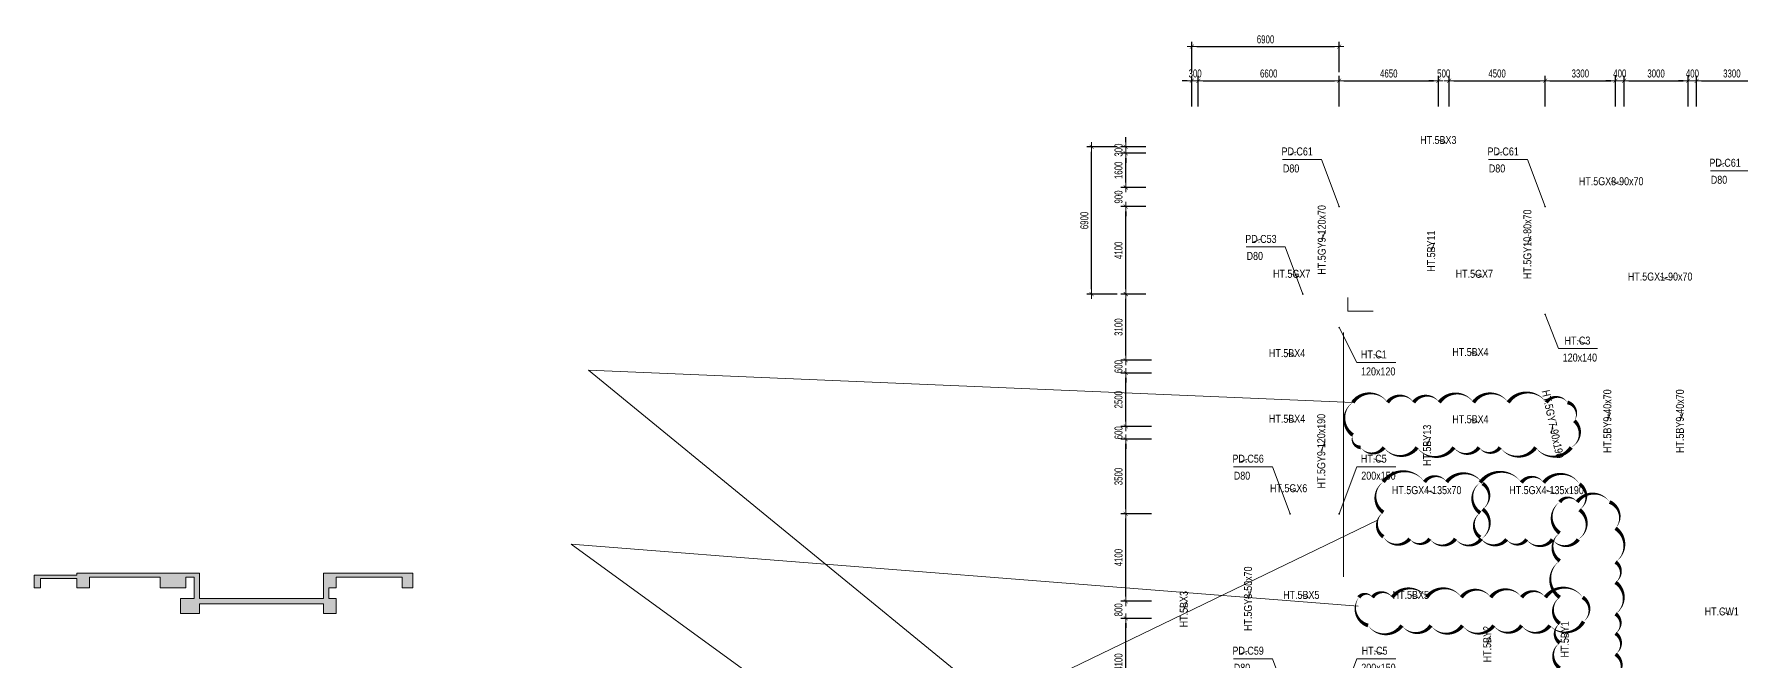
# Model space of a CAD drawing. Header units: millimetres. Extents: x 69552 to 211645, y -30385 to 50684.
# Drawn here: x 69552 to 149568, y 21262 to 50684 of the extents above; entities that cross this region are included whole.
import ezdxf
from ezdxf.enums import TextEntityAlignment as Align

# ---------------------------------------------------------------- set-up
doc = ezdxf.new("R2010")
doc.units = ezdxf.units.MM
doc.layers.get('Defpoints').update_dxf_attribs({"color": 151, "lineweight": 9})
for name, color, linetype, lineweight in [('$0$NDC_S_ANNO', 7, 'Continuous', 20), ('$0$NDC_S_DIM', 1, 'Continuous', 15), ('NDC_S_BEAM NAME', 7, 'Continuous', 9), ('NDC_S_COLUMN NAME', 7, 'Continuous', 9), ('NDC_S_DIM', 1, 'Continuous', 15), ('NDC_S_ENG TITLE', 3, 'Continuous', 20), ('NDC_S_HATCH MATERIAL', 8, 'Continuous', 13), ('NDC_S_LEADER', 1, 'Continuous', 15), ('NDC_S_VN TEXT', 7, 'Continuous', 20)]:
    doc.layers.add(name, color=color, linetype=linetype, lineweight=lineweight)
doc.styles.add('$0$ARIAL', font='arial.ttf', dxfattribs={"width": 0.8})
doc.styles.add('$0$NDC_DIM', font='', dxfattribs={"width": 0.75})
doc.styles.add('NDC_DIM', font='', dxfattribs={"width": 0.75})
doc.styles.add('NDC_VIE TXT', font='arial.ttf', dxfattribs={"width": 0.8})
doc.styles.get('$0$NDC_DIM').set_extended_font_data('Dotum')
doc.styles.get('NDC_DIM').set_extended_font_data('Dotum')
doc.dimstyles.new('$0$NDC_dim_iso', dxfattribs={"dimtxt": 2.5, "dimasz": 1, "dimexe": 1.5, "dimexo": 2.5, "dimgap": 1, "dimtad": 1, "dimdec": 0, "dimzin": 0, "dimdsep": 46, "dimtxsty": '$0$NDC_DIM', "dimblk": '$0$DIMMARK', "dimcen": 0.09, "dimdle": 1.2, "dimclrd": 1, "dimclre": 1, "dimclrt": 3, "dimadec": 0, "dimazin": 0, "dimtfac": 1, "dimtdec": 0, "dimtix": 1, "dimtofl": 0, "dimtmove": 0, "dimatfit": 3, "dimfxl": 8, "dimfxlon": 1, "dimtolj": 1, "dimtzin": 0, "dimarcsym": 0})
doc.dimstyles.new('NDC_dim_150', dxfattribs={"dimscale": 150, "dimtxt": 2.5, "dimasz": 1.5, "dimexe": 1.5, "dimexo": 2.5, "dimgap": 1, "dimtad": 1, "dimdec": 0, "dimzin": 0, "dimdsep": 46, "dimtxsty": 'NDC_DIM', "dimblk": 'DIMMARK', "dimcen": 0.09, "dimdle": 1.2, "dimclrd": 1, "dimclre": 1, "dimclrt": 3, "dimadec": 0, "dimazin": 0, "dimtfac": 1, "dimtdec": 0, "dimtix": 1, "dimtofl": 0, "dimtmove": 0, "dimatfit": 3, "dimfxl": 8, "dimfxlon": 1, "dimtolj": 1, "dimtzin": 0, "dimarcsym": 0})
doc.dimstyles.new('NDC_dim_200', dxfattribs={"dimscale": 200, "dimtxt": 2.5, "dimasz": 1.5, "dimexe": 1.5, "dimexo": 2.5, "dimgap": 1, "dimtad": 1, "dimdec": 0, "dimzin": 0, "dimdsep": 46, "dimtxsty": 'NDC_DIM', "dimblk": 'DIMMARK', "dimcen": 0.09, "dimdle": 1.2, "dimclrd": 1, "dimclre": 1, "dimclrt": 3, "dimadec": 0, "dimazin": 0, "dimtfac": 1, "dimtdec": 0, "dimtix": 1, "dimtofl": 0, "dimtmove": 0, "dimatfit": 3, "dimfxl": 6, "dimfxlon": 1, "dimtolj": 1, "dimtzin": 0, "dimarcsym": 0})

# ---------------------------------------------------------------- blocks, each defined once
blk = doc.blocks.new('$0$DIMMARK')
at = {"layer": '$0$NDC_S_DIM', "color": 1}
blk.add_line((-1.5, 0), (1, 0), dxfattribs=at)
at = {"layer": '$0$NDC_S_DIM', "color": 2, "const_width": 0.1}
blk.add_lwpolyline([(-0.42, -0.42), (0.42, 0.42)], dxfattribs=at)
blk = doc.blocks.new('DIMMARK')
at = {"layer": 'NDC_S_DIM', "color": 1}
blk.add_line((-1.5, 0), (1, 0), dxfattribs=at)
at = {"layer": 'NDC_S_DIM', "color": 2, "const_width": 0.1}
blk.add_lwpolyline([(-0.42, -0.42), (0.42, 0.42)], dxfattribs=at)
blk = doc.blocks.new('*D274')
at = {"layer": 'Defpoints', "color": 0, "ltscale": 100, "transparency": 16777216}
for p in [(120700, 23300), (124000, 23300), (124000, 19200)]:
    blk.add_point(p, dxfattribs=at)
at = {"layer": 'NDC_S_DIM', "color": 1, "lineweight": -2, "ltscale": 100, "transparency": 16777216}
for p, q in [((121900, 23300), (120475, 23300)), ((120700, 19425), (120700, 23075)), ((121900, 19200), (120475, 19200))]:
    blk.add_line(p, q, dxfattribs=at)
at = {"layer": 'NDC_S_DIM', "color": 1, "lineweight": -2, "ltscale": 100, "transparency": 16777216, "xscale": 225, "yscale": 225, "zscale": 225}
for p, rotation in [((120700, 23300), 90), ((120700, 19200), 270)]:
    blk.add_blockref('DIMMARK', p, dxfattribs=dict(at, rotation=rotation))
at = {"layer": 'NDC_S_DIM', "color": 3, "ltscale": 100, "transparency": 16777216, "insert": (120362, 21250), "char_height": 375, "attachment_point": 5, "rotation": 90, "style": 'NDC_DIM'}
blk.add_mtext('\\A1;4100', dxfattribs=at)
blk = doc.blocks.new('*D275')
at = {"layer": 'Defpoints', "color": 0, "ltscale": 100, "transparency": 16777216}
for p in [(120700, 24100), (124000, 24100), (124000, 23300)]:
    blk.add_point(p, dxfattribs=at)
at = {"layer": 'NDC_S_DIM', "color": 1, "lineweight": -2, "ltscale": 100, "transparency": 16777216}
for p, q in [((121900, 24100), (120475, 24100)), ((120700, 24325), (120700, 24550)), ((121900, 23300), (120475, 23300)), ((120700, 23075), (120700, 22850))]:
    blk.add_line(p, q, dxfattribs=at)
at = {"layer": 'NDC_S_DIM', "color": 1, "lineweight": -2, "ltscale": 100, "transparency": 16777216, "xscale": 225, "yscale": 225, "zscale": 225}
for p, rotation in [((120700, 24100), 270), ((120700, 23300), 90)]:
    blk.add_blockref('DIMMARK', p, dxfattribs=dict(at, rotation=rotation))
at = {"layer": 'NDC_S_DIM', "color": 3, "ltscale": 100, "transparency": 16777216, "insert": (120362, 23700), "char_height": 375, "attachment_point": 5, "rotation": 90, "style": 'NDC_DIM'}
blk.add_mtext('\\A1;800', dxfattribs=at)
blk = doc.blocks.new('*D276')
at = {"layer": 'Defpoints', "color": 0, "ltscale": 100, "transparency": 16777216}
for p in [(120700, 28200), (124000, 28200), (124000, 24100)]:
    blk.add_point(p, dxfattribs=at)
at = {"layer": 'NDC_S_DIM', "color": 1, "lineweight": -2, "ltscale": 100, "transparency": 16777216}
for p, q in [((121900, 28200), (120475, 28200)), ((120700, 24325), (120700, 27975)), ((121900, 24100), (120475, 24100))]:
    blk.add_line(p, q, dxfattribs=at)
at = {"layer": 'NDC_S_DIM', "color": 1, "lineweight": -2, "ltscale": 100, "transparency": 16777216, "xscale": 225, "yscale": 225, "zscale": 225}
for p, rotation in [((120700, 28200), 90), ((120700, 24100), 270)]:
    blk.add_blockref('DIMMARK', p, dxfattribs=dict(at, rotation=rotation))
at = {"layer": 'NDC_S_DIM', "color": 3, "ltscale": 100, "transparency": 16777216, "insert": (120362, 26150), "char_height": 375, "attachment_point": 5, "rotation": 90, "style": 'NDC_DIM'}
blk.add_mtext('\\A1;4100', dxfattribs=at)
blk = doc.blocks.new('*D277')
at = {"layer": 'Defpoints', "color": 0, "ltscale": 100, "transparency": 16777216}
for p in [(120700, 31700), (124000, 31700), (124000, 28200)]:
    blk.add_point(p, dxfattribs=at)
at = {"layer": 'NDC_S_DIM', "color": 1, "lineweight": -2, "ltscale": 100, "transparency": 16777216}
for p, q in [((121900, 31700), (120475, 31700)), ((120700, 28425), (120700, 31475)), ((121900, 28200), (120475, 28200))]:
    blk.add_line(p, q, dxfattribs=at)
at = {"layer": 'NDC_S_DIM', "color": 1, "lineweight": -2, "ltscale": 100, "transparency": 16777216, "xscale": 225, "yscale": 225, "zscale": 225}
for p, rotation in [((120700, 31700), 90), ((120700, 28200), 270)]:
    blk.add_blockref('DIMMARK', p, dxfattribs=dict(at, rotation=rotation))
at = {"layer": 'NDC_S_DIM', "color": 3, "ltscale": 100, "transparency": 16777216, "insert": (120362, 29950), "char_height": 375, "attachment_point": 5, "rotation": 90, "style": 'NDC_DIM'}
blk.add_mtext('\\A1;3500', dxfattribs=at)
blk = doc.blocks.new('*D278')
at = {"layer": 'Defpoints', "color": 0, "ltscale": 100, "transparency": 16777216}
for p in [(120700, 32300), (124000, 32300), (124000, 31700)]:
    blk.add_point(p, dxfattribs=at)
at = {"layer": 'NDC_S_DIM', "color": 1, "lineweight": -2, "ltscale": 100, "transparency": 16777216}
for p, q in [((121900, 32300), (120475, 32300)), ((120700, 32525), (120700, 32750)), ((121900, 31700), (120475, 31700)), ((120700, 31475), (120700, 31250))]:
    blk.add_line(p, q, dxfattribs=at)
at = {"layer": 'NDC_S_DIM', "color": 1, "lineweight": -2, "ltscale": 100, "transparency": 16777216, "xscale": 225, "yscale": 225, "zscale": 225}
for p, rotation in [((120700, 32300), 270), ((120700, 31700), 90)]:
    blk.add_blockref('DIMMARK', p, dxfattribs=dict(at, rotation=rotation))
at = {"layer": 'NDC_S_DIM', "color": 3, "ltscale": 100, "transparency": 16777216, "insert": (120362, 32000), "char_height": 375, "attachment_point": 5, "rotation": 90, "style": 'NDC_DIM'}
blk.add_mtext('\\A1;600', dxfattribs=at)
blk = doc.blocks.new('*D279')
at = {"layer": 'Defpoints', "color": 0, "ltscale": 100, "transparency": 16777216}
for p in [(120700, 34800), (124000, 34800), (124000, 32300)]:
    blk.add_point(p, dxfattribs=at)
at = {"layer": 'NDC_S_DIM', "color": 1, "lineweight": -2, "ltscale": 100, "transparency": 16777216}
for p, q in [((121900, 34800), (120475, 34800)), ((120700, 32525), (120700, 34575)), ((121900, 32300), (120475, 32300))]:
    blk.add_line(p, q, dxfattribs=at)
at = {"layer": 'NDC_S_DIM', "color": 1, "lineweight": -2, "ltscale": 100, "transparency": 16777216, "xscale": 225, "yscale": 225, "zscale": 225}
for p, rotation in [((120700, 34800), 90), ((120700, 32300), 270)]:
    blk.add_blockref('DIMMARK', p, dxfattribs=dict(at, rotation=rotation))
at = {"layer": 'NDC_S_DIM', "color": 3, "ltscale": 100, "transparency": 16777216, "insert": (120362, 33550), "char_height": 375, "attachment_point": 5, "rotation": 90, "style": 'NDC_DIM'}
blk.add_mtext('\\A1;2500', dxfattribs=at)
blk = doc.blocks.new('*D280')
at = {"layer": 'Defpoints', "color": 0, "ltscale": 100, "transparency": 16777216}
for p in [(120700, 35400), (124000, 35400), (124000, 34800)]:
    blk.add_point(p, dxfattribs=at)
at = {"layer": 'NDC_S_DIM', "color": 1, "lineweight": -2, "ltscale": 100, "transparency": 16777216}
for p, q in [((121900, 35400), (120475, 35400)), ((120700, 35625), (120700, 35850)), ((121900, 34800), (120475, 34800)), ((120700, 34575), (120700, 34350))]:
    blk.add_line(p, q, dxfattribs=at)
at = {"layer": 'NDC_S_DIM', "color": 1, "lineweight": -2, "ltscale": 100, "transparency": 16777216, "xscale": 225, "yscale": 225, "zscale": 225}
for p, rotation in [((120700, 35400), 270), ((120700, 34800), 90)]:
    blk.add_blockref('DIMMARK', p, dxfattribs=dict(at, rotation=rotation))
at = {"layer": 'NDC_S_DIM', "color": 3, "ltscale": 100, "transparency": 16777216, "insert": (120362, 35100), "char_height": 375, "attachment_point": 5, "rotation": 90, "style": 'NDC_DIM'}
blk.add_mtext('\\A1;600', dxfattribs=at)
blk = doc.blocks.new('*D281')
at = {"layer": 'Defpoints', "color": 0, "ltscale": 100, "transparency": 16777216}
for p in [(120700, 38500), (122009, 38500), (122009, 35400)]:
    blk.add_point(p, dxfattribs=at)
at = {"layer": 'NDC_S_DIM', "color": 1, "lineweight": -2, "ltscale": 100, "transparency": 16777216}
for p, q in [((121634, 38500), (120475, 38500)), ((120700, 35625), (120700, 38275)), ((121634, 35400), (120475, 35400))]:
    blk.add_line(p, q, dxfattribs=at)
at = {"layer": 'NDC_S_DIM', "color": 1, "lineweight": -2, "ltscale": 100, "transparency": 16777216, "xscale": 225, "yscale": 225, "zscale": 225}
for p, rotation in [((120700, 38500), 90), ((120700, 35400), 270)]:
    blk.add_blockref('DIMMARK', p, dxfattribs=dict(at, rotation=rotation))
at = {"layer": 'NDC_S_DIM', "color": 3, "ltscale": 100, "transparency": 16777216, "insert": (120362, 36950), "char_height": 375, "attachment_point": 5, "rotation": 90, "style": 'NDC_DIM'}
blk.add_mtext('\\A1;3100', dxfattribs=at)
blk = doc.blocks.new('*D282')
at = {"layer": 'Defpoints', "color": 0, "ltscale": 100, "transparency": 16777216}
for p in [(120700, 42600), (122009, 42600), (122009, 38500)]:
    blk.add_point(p, dxfattribs=at)
at = {"layer": 'NDC_S_DIM', "color": 1, "lineweight": -2, "ltscale": 100, "transparency": 16777216}
for p, q in [((121634, 42600), (120475, 42600)), ((120700, 38725), (120700, 42375)), ((121634, 38500), (120475, 38500))]:
    blk.add_line(p, q, dxfattribs=at)
at = {"layer": 'NDC_S_DIM', "color": 1, "lineweight": -2, "ltscale": 100, "transparency": 16777216, "xscale": 225, "yscale": 225, "zscale": 225}
for p, rotation in [((120700, 42600), 90), ((120700, 38500), 270)]:
    blk.add_blockref('DIMMARK', p, dxfattribs=dict(at, rotation=rotation))
at = {"layer": 'NDC_S_DIM', "color": 3, "ltscale": 100, "transparency": 16777216, "insert": (120362, 40550), "char_height": 375, "attachment_point": 5, "rotation": 90, "style": 'NDC_DIM'}
blk.add_mtext('\\A1;4100', dxfattribs=at)
blk = doc.blocks.new('*D283')
at = {"layer": 'Defpoints', "color": 0, "ltscale": 100, "transparency": 16777216}
for p in [(120700, 43500), (122009, 43500), (122009, 42600)]:
    blk.add_point(p, dxfattribs=at)
at = {"layer": 'NDC_S_DIM', "color": 1, "lineweight": -2, "ltscale": 100, "transparency": 16777216}
for p, q in [((121634, 43500), (120475, 43500)), ((120700, 43725), (120700, 43950)), ((121634, 42600), (120475, 42600)), ((120700, 42375), (120700, 42150))]:
    blk.add_line(p, q, dxfattribs=at)
at = {"layer": 'NDC_S_DIM', "color": 1, "lineweight": -2, "ltscale": 100, "transparency": 16777216, "xscale": 225, "yscale": 225, "zscale": 225}
for p, rotation in [((120700, 43500), 270), ((120700, 42600), 90)]:
    blk.add_blockref('DIMMARK', p, dxfattribs=dict(at, rotation=rotation))
at = {"layer": 'NDC_S_DIM', "color": 3, "ltscale": 100, "transparency": 16777216, "insert": (120362, 43050), "char_height": 375, "attachment_point": 5, "rotation": 90, "style": 'NDC_DIM'}
blk.add_mtext('\\A1;900', dxfattribs=at)
blk = doc.blocks.new('*D284')
at = {"layer": 'Defpoints', "color": 0, "ltscale": 100, "transparency": 16777216}
for p in [(120700, 45100), (122009, 45100), (122009, 43500)]:
    blk.add_point(p, dxfattribs=at)
at = {"layer": 'NDC_S_DIM', "color": 1, "lineweight": -2, "ltscale": 100, "transparency": 16777216}
for p, q in [((121634, 45100), (120475, 45100)), ((120700, 43725), (120700, 44875)), ((121634, 43500), (120475, 43500))]:
    blk.add_line(p, q, dxfattribs=at)
at = {"layer": 'NDC_S_DIM', "color": 1, "lineweight": -2, "ltscale": 100, "transparency": 16777216, "xscale": 225, "yscale": 225, "zscale": 225}
for p, rotation in [((120700, 45100), 90), ((120700, 43500), 270)]:
    blk.add_blockref('DIMMARK', p, dxfattribs=dict(at, rotation=rotation))
at = {"layer": 'NDC_S_DIM', "color": 3, "ltscale": 100, "transparency": 16777216, "insert": (120362, 44300), "char_height": 375, "attachment_point": 5, "rotation": 90, "style": 'NDC_DIM'}
blk.add_mtext('\\A1;1600', dxfattribs=at)
blk = doc.blocks.new('*D285')
at = {"layer": 'Defpoints', "color": 0, "ltscale": 100, "transparency": 16777216}
for p in [(120700, 45400), (122009, 45400), (122009, 45100)]:
    blk.add_point(p, dxfattribs=at)
at = {"layer": 'NDC_S_DIM', "color": 1, "lineweight": -2, "ltscale": 100, "transparency": 16777216}
for p, q in [((120700, 45625), (120700, 45850)), ((121634, 45400), (120475, 45400)), ((121634, 45100), (120475, 45100)), ((120700, 44875), (120700, 44650))]:
    blk.add_line(p, q, dxfattribs=at)
at = {"layer": 'NDC_S_DIM', "color": 1, "lineweight": -2, "ltscale": 100, "transparency": 16777216, "xscale": 225, "yscale": 225, "zscale": 225}
for p, rotation in [((120700, 45400), 270), ((120700, 45100), 90)]:
    blk.add_blockref('DIMMARK', p, dxfattribs=dict(at, rotation=rotation))
at = {"layer": 'NDC_S_DIM', "color": 3, "ltscale": 100, "transparency": 16777216, "insert": (120362, 45250), "char_height": 375, "attachment_point": 5, "rotation": 90, "style": 'NDC_DIM'}
blk.add_mtext('\\A1;300', dxfattribs=at)
blk = doc.blocks.new('*D286')
at = {"layer": 'Defpoints', "color": 0, "ltscale": 100, "transparency": 16777216}
for p in [(119100, 45400), (122009, 45400), (122009, 38500)]:
    blk.add_point(p, dxfattribs=at)
at = {"layer": 'NDC_S_DIM', "color": 1, "lineweight": -2, "ltscale": 100, "transparency": 16777216}
for p, q in [((120300, 45400), (118875, 45400)), ((119100, 38725), (119100, 45175)), ((120300, 38500), (118875, 38500))]:
    blk.add_line(p, q, dxfattribs=at)
at = {"layer": 'NDC_S_DIM', "color": 1, "lineweight": -2, "ltscale": 100, "transparency": 16777216, "xscale": 225, "yscale": 225, "zscale": 225}
for p, rotation in [((119100, 45400), 90), ((119100, 38500), 270)]:
    blk.add_blockref('DIMMARK', p, dxfattribs=dict(at, rotation=rotation))
at = {"layer": 'NDC_S_DIM', "color": 3, "ltscale": 100, "transparency": 16777216, "insert": (118762, 41950), "char_height": 375, "attachment_point": 5, "rotation": 90, "style": 'NDC_DIM'}
blk.add_mtext('\\A1;6900', dxfattribs=at)
blk = doc.blocks.new('*D287')
at = {"layer": 'Defpoints', "color": 0, "ltscale": 100, "transparency": 16777216}
for p in [(124100, 48500), (123800, 46809), (124100, 46809)]:
    blk.add_point(p, dxfattribs=at)
at = {"layer": 'NDC_S_DIM', "color": 1, "lineweight": -2, "ltscale": 100, "transparency": 16777216}
for p, q in [((123575, 48500), (123350, 48500)), ((123800, 47300), (123800, 48725)), ((124100, 47300), (124100, 48725)), ((124325, 48500), (124550, 48500))]:
    blk.add_line(p, q, dxfattribs=at)
at = {"layer": 'NDC_S_DIM', "color": 1, "lineweight": -2, "ltscale": 100, "transparency": 16777216, "xscale": 225, "yscale": 225, "zscale": 225}
blk.add_blockref('DIMMARK', (123800, 48500), dxfattribs=at)
at = {"layer": 'NDC_S_DIM', "color": 1, "lineweight": -2, "ltscale": 100, "transparency": 16777216, "xscale": 225, "yscale": 225, "zscale": 225, "rotation": 180}
blk.add_blockref('DIMMARK', (124100, 48500), dxfattribs=at)
at = {"layer": 'NDC_S_DIM', "color": 3, "ltscale": 100, "transparency": 16777216, "insert": (123950, 48838), "char_height": 375, "attachment_point": 5, "style": 'NDC_DIM'}
blk.add_mtext('\\A1;300', dxfattribs=at)
blk = doc.blocks.new('*D288')
at = {"layer": 'Defpoints', "color": 0, "ltscale": 100, "transparency": 16777216}
for p in [(130700, 48500), (124100, 46809), (130700, 46809)]:
    blk.add_point(p, dxfattribs=at)
at = {"layer": 'NDC_S_DIM', "color": 1, "lineweight": -2, "ltscale": 100, "transparency": 16777216}
for p, q in [((124100, 47300), (124100, 48725)), ((124325, 48500), (130475, 48500)), ((130700, 47300), (130700, 48725))]:
    blk.add_line(p, q, dxfattribs=at)
at = {"layer": 'NDC_S_DIM', "color": 1, "lineweight": -2, "ltscale": 100, "transparency": 16777216, "xscale": 225, "yscale": 225, "zscale": 225, "rotation": 180}
blk.add_blockref('DIMMARK', (124100, 48500), dxfattribs=at)
at = {"layer": 'NDC_S_DIM', "color": 1, "lineweight": -2, "ltscale": 100, "transparency": 16777216, "xscale": 225, "yscale": 225, "zscale": 225}
blk.add_blockref('DIMMARK', (130700, 48500), dxfattribs=at)
at = {"layer": 'NDC_S_DIM', "color": 3, "ltscale": 100, "transparency": 16777216, "insert": (127400, 48838), "char_height": 375, "attachment_point": 5, "style": 'NDC_DIM'}
blk.add_mtext('\\A1;6600', dxfattribs=at)
blk = doc.blocks.new('*D289')
at = {"layer": 'Defpoints', "color": 0, "ltscale": 100, "transparency": 16777216}
for p in [(135350, 48500), (130700, 46831), (135350, 46831)]:
    blk.add_point(p, dxfattribs=at)
at = {"layer": 'NDC_S_DIM', "color": 1, "lineweight": -2, "ltscale": 100, "transparency": 16777216}
for p, q in [((130700, 47300), (130700, 48725)), ((130925, 48500), (135125, 48500)), ((135350, 47300), (135350, 48725))]:
    blk.add_line(p, q, dxfattribs=at)
at = {"layer": 'NDC_S_DIM', "color": 1, "lineweight": -2, "ltscale": 100, "transparency": 16777216, "xscale": 225, "yscale": 225, "zscale": 225, "rotation": 180}
blk.add_blockref('DIMMARK', (130700, 48500), dxfattribs=at)
at = {"layer": 'NDC_S_DIM', "color": 1, "lineweight": -2, "ltscale": 100, "transparency": 16777216, "xscale": 225, "yscale": 225, "zscale": 225}
blk.add_blockref('DIMMARK', (135350, 48500), dxfattribs=at)
at = {"layer": 'NDC_S_DIM', "color": 3, "ltscale": 100, "transparency": 16777216, "insert": (133025, 48838), "char_height": 375, "attachment_point": 5, "style": 'NDC_DIM'}
blk.add_mtext('\\A1;4650', dxfattribs=at)
blk = doc.blocks.new('*D290')
at = {"layer": 'Defpoints', "color": 0, "ltscale": 100, "transparency": 16777216}
for p in [(135850, 48500), (135350, 46831), (135850, 46831)]:
    blk.add_point(p, dxfattribs=at)
at = {"layer": 'NDC_S_DIM', "color": 1, "lineweight": -2, "ltscale": 100, "transparency": 16777216}
for p, q in [((135125, 48500), (134900, 48500)), ((135350, 47300), (135350, 48725)), ((135850, 47300), (135850, 48725)), ((136075, 48500), (136300, 48500))]:
    blk.add_line(p, q, dxfattribs=at)
at = {"layer": 'NDC_S_DIM', "color": 1, "lineweight": -2, "ltscale": 100, "transparency": 16777216, "xscale": 225, "yscale": 225, "zscale": 225}
blk.add_blockref('DIMMARK', (135350, 48500), dxfattribs=at)
at = {"layer": 'NDC_S_DIM', "color": 1, "lineweight": -2, "ltscale": 100, "transparency": 16777216, "xscale": 225, "yscale": 225, "zscale": 225, "rotation": 180}
blk.add_blockref('DIMMARK', (135850, 48500), dxfattribs=at)
at = {"layer": 'NDC_S_DIM', "color": 3, "ltscale": 100, "transparency": 16777216, "insert": (135600, 48838), "char_height": 375, "attachment_point": 5, "style": 'NDC_DIM'}
blk.add_mtext('\\A1;500', dxfattribs=at)
blk = doc.blocks.new('*D291')
at = {"layer": 'Defpoints', "color": 0, "ltscale": 100, "transparency": 16777216}
for p in [(140350, 48500), (135850, 46831), (140350, 46831)]:
    blk.add_point(p, dxfattribs=at)
at = {"layer": 'NDC_S_DIM', "color": 1, "lineweight": -2, "ltscale": 100, "transparency": 16777216}
for p, q in [((135850, 47300), (135850, 48725)), ((136075, 48500), (140125, 48500)), ((140350, 47300), (140350, 48725))]:
    blk.add_line(p, q, dxfattribs=at)
at = {"layer": 'NDC_S_DIM', "color": 1, "lineweight": -2, "ltscale": 100, "transparency": 16777216, "xscale": 225, "yscale": 225, "zscale": 225, "rotation": 180}
blk.add_blockref('DIMMARK', (135850, 48500), dxfattribs=at)
at = {"layer": 'NDC_S_DIM', "color": 1, "lineweight": -2, "ltscale": 100, "transparency": 16777216, "xscale": 225, "yscale": 225, "zscale": 225}
blk.add_blockref('DIMMARK', (140350, 48500), dxfattribs=at)
at = {"layer": 'NDC_S_DIM', "color": 3, "ltscale": 100, "transparency": 16777216, "insert": (138100, 48838), "char_height": 375, "attachment_point": 5, "style": 'NDC_DIM'}
blk.add_mtext('\\A1;4500', dxfattribs=at)
blk = doc.blocks.new('*D292')
at = {"layer": 'Defpoints', "color": 0, "ltscale": 100, "transparency": 16777216}
for p in [(143650, 48500), (140350, 46831), (143650, 46831)]:
    blk.add_point(p, dxfattribs=at)
at = {"layer": 'NDC_S_DIM', "color": 1, "lineweight": -2, "ltscale": 100, "transparency": 16777216}
for p, q in [((140350, 47300), (140350, 48725)), ((140575, 48500), (143425, 48500)), ((143650, 47300), (143650, 48725))]:
    blk.add_line(p, q, dxfattribs=at)
at = {"layer": 'NDC_S_DIM', "color": 1, "lineweight": -2, "ltscale": 100, "transparency": 16777216, "xscale": 225, "yscale": 225, "zscale": 225, "rotation": 180}
blk.add_blockref('DIMMARK', (140350, 48500), dxfattribs=at)
at = {"layer": 'NDC_S_DIM', "color": 1, "lineweight": -2, "ltscale": 100, "transparency": 16777216, "xscale": 225, "yscale": 225, "zscale": 225}
blk.add_blockref('DIMMARK', (143650, 48500), dxfattribs=at)
at = {"layer": 'NDC_S_DIM', "color": 3, "ltscale": 100, "transparency": 16777216, "insert": (142000, 48838), "char_height": 375, "attachment_point": 5, "style": 'NDC_DIM'}
blk.add_mtext('\\A1;3300', dxfattribs=at)
blk = doc.blocks.new('*D293')
at = {"layer": 'Defpoints', "color": 0, "ltscale": 100, "transparency": 16777216}
for p in [(144050, 48500), (143650, 46831), (144050, 46831)]:
    blk.add_point(p, dxfattribs=at)
at = {"layer": 'NDC_S_DIM', "color": 1, "lineweight": -2, "ltscale": 100, "transparency": 16777216}
for p, q in [((143425, 48500), (143200, 48500)), ((143650, 47300), (143650, 48725)), ((144050, 47300), (144050, 48725)), ((144275, 48500), (144500, 48500))]:
    blk.add_line(p, q, dxfattribs=at)
at = {"layer": 'NDC_S_DIM', "color": 1, "lineweight": -2, "ltscale": 100, "transparency": 16777216, "xscale": 225, "yscale": 225, "zscale": 225}
blk.add_blockref('DIMMARK', (143650, 48500), dxfattribs=at)
at = {"layer": 'NDC_S_DIM', "color": 1, "lineweight": -2, "ltscale": 100, "transparency": 16777216, "xscale": 225, "yscale": 225, "zscale": 225, "rotation": 180}
blk.add_blockref('DIMMARK', (144050, 48500), dxfattribs=at)
at = {"layer": 'NDC_S_DIM', "color": 3, "ltscale": 100, "transparency": 16777216, "insert": (143850, 48838), "char_height": 375, "attachment_point": 5, "style": 'NDC_DIM'}
blk.add_mtext('\\A1;400', dxfattribs=at)
blk = doc.blocks.new('*D294')
at = {"layer": 'Defpoints', "color": 0, "ltscale": 100, "transparency": 16777216}
for p in [(147050, 48500), (144050, 46831), (147050, 46831)]:
    blk.add_point(p, dxfattribs=at)
at = {"layer": 'NDC_S_DIM', "color": 1, "lineweight": -2, "ltscale": 100, "transparency": 16777216}
for p, q in [((144050, 47300), (144050, 48725)), ((144275, 48500), (146825, 48500)), ((147050, 47300), (147050, 48725))]:
    blk.add_line(p, q, dxfattribs=at)
at = {"layer": 'NDC_S_DIM', "color": 1, "lineweight": -2, "ltscale": 100, "transparency": 16777216, "xscale": 225, "yscale": 225, "zscale": 225, "rotation": 180}
blk.add_blockref('DIMMARK', (144050, 48500), dxfattribs=at)
at = {"layer": 'NDC_S_DIM', "color": 1, "lineweight": -2, "ltscale": 100, "transparency": 16777216, "xscale": 225, "yscale": 225, "zscale": 225}
blk.add_blockref('DIMMARK', (147050, 48500), dxfattribs=at)
at = {"layer": 'NDC_S_DIM', "color": 3, "ltscale": 100, "transparency": 16777216, "insert": (145550, 48838), "char_height": 375, "attachment_point": 5, "style": 'NDC_DIM'}
blk.add_mtext('\\A1;3000', dxfattribs=at)
blk = doc.blocks.new('*D295')
at = {"layer": 'Defpoints', "color": 0, "ltscale": 100, "transparency": 16777216}
for p in [(147450, 48500), (147050, 46831), (147450, 46831)]:
    blk.add_point(p, dxfattribs=at)
at = {"layer": 'NDC_S_DIM', "color": 1, "lineweight": -2, "ltscale": 100, "transparency": 16777216}
for p, q in [((146825, 48500), (146600, 48500)), ((147050, 47300), (147050, 48725)), ((147450, 47300), (147450, 48725)), ((147675, 48500), (147900, 48500))]:
    blk.add_line(p, q, dxfattribs=at)
at = {"layer": 'NDC_S_DIM', "color": 1, "lineweight": -2, "ltscale": 100, "transparency": 16777216, "xscale": 225, "yscale": 225, "zscale": 225}
blk.add_blockref('DIMMARK', (147050, 48500), dxfattribs=at)
at = {"layer": 'NDC_S_DIM', "color": 1, "lineweight": -2, "ltscale": 100, "transparency": 16777216, "xscale": 225, "yscale": 225, "zscale": 225, "rotation": 180}
blk.add_blockref('DIMMARK', (147450, 48500), dxfattribs=at)
at = {"layer": 'NDC_S_DIM', "color": 3, "ltscale": 100, "transparency": 16777216, "insert": (147250, 48838), "char_height": 375, "attachment_point": 5, "style": 'NDC_DIM'}
blk.add_mtext('\\A1;400', dxfattribs=at)
blk = doc.blocks.new('*D296')
at = {"layer": 'Defpoints', "color": 0, "ltscale": 100, "transparency": 16777216}
for p in [(150750, 48500), (147450, 46831), (150750, 46831)]:
    blk.add_point(p, dxfattribs=at)
at = {"layer": 'NDC_S_DIM', "color": 1, "lineweight": -2, "ltscale": 100, "transparency": 16777216}
for p, q in [((147450, 47300), (147450, 48725)), ((147675, 48500), (150525, 48500)), ((150750, 47300), (150750, 48725))]:
    blk.add_line(p, q, dxfattribs=at)
at = {"layer": 'NDC_S_DIM', "color": 1, "lineweight": -2, "ltscale": 100, "transparency": 16777216, "xscale": 225, "yscale": 225, "zscale": 225, "rotation": 180}
blk.add_blockref('DIMMARK', (147450, 48500), dxfattribs=at)
at = {"layer": 'NDC_S_DIM', "color": 1, "lineweight": -2, "ltscale": 100, "transparency": 16777216, "xscale": 225, "yscale": 225, "zscale": 225}
blk.add_blockref('DIMMARK', (150750, 48500), dxfattribs=at)
at = {"layer": 'NDC_S_DIM', "color": 3, "ltscale": 100, "transparency": 16777216, "insert": (149100, 48838), "char_height": 375, "attachment_point": 5, "style": 'NDC_DIM'}
blk.add_mtext('\\A1;3300', dxfattribs=at)
blk = doc.blocks.new('*D315')
at = {"layer": 'Defpoints', "color": 0, "ltscale": 100, "transparency": 16777216}
for p in [(130700, 50100), (123800, 46809), (130700, 46809)]:
    blk.add_point(p, dxfattribs=at)
at = {"layer": 'NDC_S_DIM', "color": 1, "lineweight": -2, "ltscale": 100, "transparency": 16777216}
for p, q in [((123800, 48900), (123800, 50325)), ((124025, 50100), (130475, 50100)), ((130700, 48900), (130700, 50325))]:
    blk.add_line(p, q, dxfattribs=at)
at = {"layer": 'NDC_S_DIM', "color": 1, "lineweight": -2, "ltscale": 100, "transparency": 16777216, "xscale": 225, "yscale": 225, "zscale": 225, "rotation": 180}
blk.add_blockref('DIMMARK', (123800, 50100), dxfattribs=at)
at = {"layer": 'NDC_S_DIM', "color": 1, "lineweight": -2, "ltscale": 100, "transparency": 16777216, "xscale": 225, "yscale": 225, "zscale": 225}
blk.add_blockref('DIMMARK', (130700, 50100), dxfattribs=at)
at = {"layer": 'NDC_S_DIM', "color": 3, "ltscale": 100, "transparency": 16777216, "insert": (127250, 50438), "char_height": 375, "attachment_point": 5, "style": 'NDC_DIM'}
blk.add_mtext('\\A1;6900', dxfattribs=at)
blk = doc.blocks.new('*U225')
at = {"layer": '$0$NDC_S_ANNO', "ltscale": 0.8, "style": '$0$ARIAL', "width": 0.8, "flags": 1}
blk.add_attdef('CHU_THICH', text='', height=2.5, dxfattribs=at).set_placement((0, 0), align=Align.MIDDLE_CENTER)
at = {"layer": '$0$NDC_S_ANNO', "ltscale": 0.8, "style": '$0$ARIAL', "width": 0.8}
blk.add_attdef('TEN', text='', height=2.5, dxfattribs=at).set_placement((-2.58, 1.03), align=Align.MIDDLE_CENTER)
at = {"layer": 'Defpoints'}
blk.add_leader([(0, 0), (-2.58, 1.03)], dimstyle='$0$NDC_dim_iso', override={"dimgap": 0.625, "dimtad": 0}, dxfattribs=at)
blk = doc.blocks.new('Name col F6-F8')
at = {"layer": 'NDC_S_COLUMN NAME'}
ref = blk.add_blockref('*U225', (-2186, 36131), dxfattribs=dict(at, xscale=-150, yscale=150, zscale=150))
ref.add_attrib('TEN', 'PD.C61', dxfattribs={"layer": '$0$NDC_S_ANNO', "ltscale": 0.8, "height": 375, "style": '$0$ARIAL', "width": 0.8}).set_placement((-1816, 36285), align=Align.MIDDLE_CENTER)
ref = blk.add_blockref('*U225', (7464, 36131), dxfattribs=dict(at, xscale=-150, yscale=150, zscale=150))
ref.add_attrib('TEN', 'PD.C61', dxfattribs={"layer": '$0$NDC_S_ANNO', "ltscale": 0.8, "height": 375, "style": '$0$ARIAL', "width": 0.8}).set_placement((7834, 36285), align=Align.MIDDLE_CENTER)
ref = blk.add_blockref('*U225', (17864, 35601), dxfattribs=dict(at, xscale=-150, yscale=150, zscale=150))
ref.add_attrib('TEN', 'PD.C61', dxfattribs={"layer": '$0$NDC_S_ANNO', "ltscale": 0.8, "height": 375, "style": '$0$ARIAL', "width": 0.8}).set_placement((18234, 35755), align=Align.MIDDLE_CENTER)
ref = blk.add_blockref('*U225', (28264, 33994), dxfattribs=dict(at, xscale=-150, yscale=150, zscale=150))
ref.add_attrib('TEN', 'PD.C62', dxfattribs={"layer": '$0$NDC_S_ANNO', "ltscale": 0.8, "height": 375, "style": '$0$ARIAL', "width": 0.8}).set_placement((28634, 34148), align=Align.MIDDLE_CENTER)
ref = blk.add_blockref('*U225', (-3886, 32031), dxfattribs=dict(at, xscale=-150, yscale=150, zscale=150))
ref.add_attrib('TEN', 'PD.C53', dxfattribs={"layer": '$0$NDC_S_ANNO', "ltscale": 0.8, "height": 375, "style": '$0$ARIAL', "width": 0.8}).set_placement((-3516, 32185), align=Align.MIDDLE_CENTER)
at = {"layer": 'NDC_S_COLUMN NAME', "xscale": 150, "yscale": 150, "zscale": 150}
for p, values in [((11702, 27267), {'TEN': 'HT.C3'}), ((22056, 27267), {'TEN': 'HT.C3'}), ((32489, 27267), {'TEN': 'HT.C3'}), ((42867, 27267), {'TEN': 'HT.C3'}), ((50009, 27267), {'TEN': 'HT.C3'}), ((2162, 26617), {'TEN': 'HT.C1'}), ((63645, 26176), {'TEN': 'HT.C2'}), ((2158, 21731), {'TEN': 'HT.C5'}), ((63642, 21290), {'TEN': 'HT.C6'}), ((2196, 12731), {'TEN': 'HT.C5'}), ((63679, 12290), {'TEN': 'HT.C6'}), ((2174, 3784), {'TEN': 'HT.C1'}), ((63658, 3343), {'TEN': 'HT.C2'}), ((11702, 2778), {'TEN': 'HT.C4'}), ((22056, 2778), {'TEN': 'HT.C4'}), ((32489, 2778), {'TEN': 'HT.C4'}), ((42867, 2778), {'TEN': 'HT.C4'}), ((50009, 2778), {'TEN': 'HT.C4'})]:
    blk.add_blockref('*U225', p, dxfattribs=at).add_auto_attribs(values)
at = {"layer": 'NDC_S_COLUMN NAME'}
ref = blk.add_blockref('*U225', (-4486, 21731), dxfattribs=dict(at, xscale=-150, yscale=150, zscale=150))
ref.add_attrib('TEN', 'PD.C56', dxfattribs={"layer": '$0$NDC_S_ANNO', "ltscale": 0.8, "height": 375, "style": '$0$ARIAL', "width": 0.8}).set_placement((-4116, 21885), align=Align.MIDDLE_CENTER)
ref = blk.add_blockref('*U225', (-4486, 12731), dxfattribs=dict(at, xscale=-150, yscale=150, zscale=150))
ref.add_attrib('TEN', 'PD.C59', dxfattribs={"layer": '$0$NDC_S_ANNO', "ltscale": 0.8, "height": 375, "style": '$0$ARIAL', "width": 0.8}).set_placement((-4116, 12885), align=Align.MIDDLE_CENTER)
ref = blk.add_blockref('*U225', (-3886, -1972), dxfattribs=dict(at, xscale=-150, yscale=150, zscale=150))
ref.add_attrib('TEN', 'PD.C60', dxfattribs={"layer": '$0$NDC_S_ANNO', "ltscale": 0.8, "height": 375, "style": '$0$ARIAL', "width": 0.8}).set_placement((-3516, -1818), align=Align.MIDDLE_CENTER)
at = {"layer": 'NDC_S_COLUMN NAME', "style": 'NDC_VIE TXT', "width": 0.8}
for s, p in [('D80', (-2487, 35301)), ('D80', (7163, 35301)), ('D80', (17563, 34771)), ('D80', (27963, 33164)), ('D80', (-4187, 31201)), ('120x140', (10625, 26437)), ('120x140', (21025, 26437)), ('120x140', (31425, 26437)), ('120x140', (41825, 26437)), ('120x140', (48991, 26437)), ('120x120', (1176, 25787)), ('120x140', (62660, 25428)), ('D80', (-4787, 20901)), ('200x150', (1187, 20901)), ('200x140', (62671, 20530)), ('D80', (-4787, 11901)), ('200x150', (1187, 11901)), ('200x140', (62671, 11530)), ('120x120', (1175, 2955)), ('120x140', (62659, 2513)), ('120x160', (10625, 1949)), ('120x160', (21025, 1949)), ('120x160', (31425, 1949)), ('120x160', (41825, 1949)), ('120x160', (48991, 1949)), ('D80', (-4187, -2801))]:
    blk.add_text(s, height=375, dxfattribs=at).set_placement(p)
at = {"layer": 'NDC_S_LEADER', "ltscale": 100}
for points in [[(150, 33700), (-681, 35908), (-2504, 35908)], [(9800, 33700), (8969, 35908), (7146, 35908)], [(20200, 33170), (19369, 35378), (17546, 35378)], [(30600, 31563), (29769, 33771), (27946, 33771)], [(-1550, 29600), (-2381, 31808), (-4204, 31808)], [(150, 28028), (981, 26394), (2804, 26394)], [(9800, 28650), (10431, 27044), (12254, 27044)], [(20200, 28650), (20831, 27044), (22654, 27044)], [(30600, 28650), (31231, 27044), (33054, 27044)], [(41000, 28650), (41631, 27044), (43454, 27044)], [(51400, 28650), (50769, 27044), (48946, 27044)], [(61050, 28028), (62215, 25953), (64288, 25953)], [(-2150, 19300), (-2981, 21508), (-4804, 21508)], [(150, 19300), (981, 21508), (2804, 21508)], [(61050, 19300), (62215, 21067), (64288, 21067)], [(-2150, 10300), (-2981, 12508), (-4804, 12508)], [(150, 10300), (981, 12508), (2804, 12508)], [(61050, 10300), (62215, 12067), (64288, 12067)], [(150, 1353), (981, 3562), (2804, 3562)], [(9800, 950), (10431, 2556), (12254, 2556)], [(20200, 950), (20831, 2556), (22654, 2556)], [(30600, 950), (31231, 2556), (33054, 2556)], [(41000, 950), (41631, 2556), (43454, 2556)], [(51400, 950), (50769, 2556), (48946, 2556)], [(61050, 1353), (62215, 3120), (64288, 3120)], [(-1550, 0), (-2381, -2194), (-4204, -2194)]]:
    blk.add_leader(points, dimstyle='NDC_dim_200', override={"dimgap": 1, "dimtad": 0, "dimldrblk": 'DotSmall'}, dxfattribs=at)

msp = doc.modelspace()

# ---------------------------------------------------------------- hatches: boundary and pattern name
at = {"layer": 'NDC_S_HATCH MATERIAL', "ltscale": 100}
h = msp.add_hatch(color=256, dxfattribs=at)
h.dxf.hatch_style = 1
h.paths.add_polyline_path([(83702.5, 24224.8), (83352.5, 24224.8), (83352.5, 24724.8), (83702.5, 24724.8), (83702.5, 25224.8), (86802.5, 25224.8), (86802.5, 24724.8), (87302.5, 24724.8), (87302.5, 25424.8), (83102.5, 25424.8), (83102.5, 24224.8), (77302.5, 24224.8), (77302.5, 25424.8), (71552.5, 25424.8), (71552.5, 25324.8), (69552.5, 25324.8), (69552.5, 24724.8), (69852.5, 24724.8), (69852.5, 25174.8), (71552.5, 25174.8), (71552.5, 24724.8), (72152.5, 24724.8), (72152.5, 25224.8), (75452.5, 25224.8), (75452.5, 24724.8), (76652.5, 24724.8), (76652.5, 25224.8), (77052.5, 25224.8), (77052.5, 24224.8), (76402.5, 24224.8), (76402.5, 23524.8), (77302.5, 23524.8), (77302.5, 23974.8), (83102.5, 23974.8), (83102.5, 23524.8), (83702.5, 23524.8)])

# ---------------------------------------------------------------- linework, layer by layer
at = {"layer": 'NDC_S_DIM', "ltscale": 100}
for p, q in [((131100, 37700.4), (131100, 38335)), ((131100, 38335), (131100, 38334)), ((132300, 37700.4), (131100, 37700.4)), ((130900, 25249.8), (130900, 36700)), ((131339.8, 33422.7), (95532.1, 34933.5)), ((95532.1, 34933.5), (162240.4, -19667.7)), ((86053, 5460.3), (132500, 27896.4)), ((161574.6, -21774.5), (94713, 26775.8)), ((94713, 26775.8), (131593.3, 23871.7))]:
    msp.add_line(p, q, dxfattribs=at)
at = {"layer": 'NDC_S_DIM'}
for points in [[(131339.8, 33422.7, 0, 178.3, 0.5205671), (131339.8, 31891.3, 0, 178.3, 0.5205671), (131708.7, 31314.3, 0, 178.3, 0.5205671), (132799.2, 31314.3, 0, 178.3, 0.5205671), (134351.1, 31314.3, 0, 178.3, 0.5205671), (136077.3, 31314.3, 0, 178.3, 0.5205671), (137254.2, 31314.3, 0, 178.3, 0.5205671), (138242.8, 31314.3, 0, 178.3, 0.5205671), (139909.8, 31314.3, 0, 178.3, 0.5205671), (141571.7, 31314.3, 0, 178.3, 0.5205671), (141721.8, 32563, 0, 178.3, 0.5205671), (141396.5, 33422.7, 0, 178.3, 0.5205671), (140403.6, 33422.7, 0, 178.3, 0.5205671), (138621.3, 33422.7, 0, 178.3, 0.5205671), (136993.7, 33422.7, 0, 178.3, 0.5205671), (135394.2, 33422.7, 0, 178.3, 0.5205671), (134189.4, 33422.7, 0, 178.3, 0.5205671), (132965.4, 33422.7, 0, 178.3, 0.5205671)], [(132768.2, 29693.8, 0, 178.3, 0.5205671), (132768.2, 28268.2, 0, 178.3, 0.5205671), (132768.2, 27126.1, 0, 178.3, 0.5205671), (134006.4, 27030.9, 0, 178.3, 0.5205671), (134942.4, 27030.9, 0, 178.3, 0.5205671), (136149.9, 27030.9, 0, 178.3, 0.5205671), (137361.8, 27030.9, 0, 178.3, 0.5205671), (137422.8, 28421.3, 0, 178.3, 0.5205671), (137422.8, 29623.9, 0, 178.3, 0.5205671), (135736.6, 29693.8, 0, 178.3, 0.5205671), (134699.1, 29693.8, 0, 178.3, 0.5205671)], [(137309.6, 29665.4, 0, 178.3, 0.5205671), (137309.6, 28239.8, 0, 178.3, 0.5205671), (137309.6, 27097.7, 0, 178.3, 0.5205671), (138547.8, 27002.5, 0, 178.3, 0.5205671), (139483.8, 27002.5, 0, 178.3, 0.5205671), (140691.3, 27002.5, 0, 178.3, 0.5205671), (141903.2, 27002.5, 0, 178.3, 0.5205671), (141964.3, 28392.9, 0, 178.3, 0.5205671), (141964.3, 29595.5, 0, 178.3, 0.5205671), (140278.1, 29665.4, 0, 178.3, 0.5205671), (139240.6, 29665.4, 0, 178.3, 0.5205671)], [(141036.9, 28753.8, 0, 178.3, 0.5205671), (141036.9, 27301.4, 0, 178.3, 0.5205671), (141036.9, 25991.8, 0, 178.3, 0.5205671), (141036.9, 24283, 0, 178.3, 0.5205671), (141036.9, 23060.8, 0, 178.3, 0.5205671), (141036.9, 22151.6, 0, 178.3, 0.5205671), (141036.9, 20966.9, 0, 178.3, 0.5205671), (141036.9, 19836.2, 0, 178.3, 0.5205671), (141036.9, 18545.4, 0, 178.3, 0.5205671), (141036.9, 17097.6, 0, 178.3, 0.5205671), (141146.6, 16026.3, 0, 178.3, 0.5205671), (142851.2, 16026.3, 0, 178.3, 0.5205671), (143650, 16521.7, 0, 178.3, 0.5205671), (143650, 17694.8, 0, 178.3, 0.5205671), (143650, 19130.4, 0, 178.3, 0.5205671), (143650, 20520.9, 0, 178.3, 0.5205671), (143650, 21619.1, 0, 178.3, 0.5205671), (143650, 22597.8, 0, 178.3, 0.5205671), (143650, 23511.4, 0, 178.3, 0.5205671), (143650, 24987.3, 0, 178.3, 0.5205671), (143650, 25941.7, 0, 178.3, 0.5205671), (143650, 27524.9, 0, 178.3, 0.5205671), (143371.7, 28753.8, 0, 178.3, 0.5205671), (141850.8, 28753.8, 0, 178.3, 0.5205671)], [(131625.8, 24285.2, 0, 178.3, 0.5205671), (132054.6, 22966.7, 0, 178.3, 0.5205671), (133637.3, 22966.7, 0, 178.3, 0.5205671), (135000.5, 22966.7, 0, 178.3, 0.5205671), (136477.6, 22966.7, 0, 178.3, 0.5205671), (137942.4, 22966.7, 0, 178.3, 0.5205671), (139249, 22966.7, 0, 178.3, 0.5205671), (140572.9, 22966.7, 0, 178.3, 0.5205671), (142150, 23152.2, 0, 178.3, 0.5205671), (142110.8, 24285.2, 0, 178.3, 0.5205671), (140363.4, 24285.2, 0, 178.3, 0.5205671), (139251.3, 24285.2, 0, 178.3, 0.5205671), (137802.1, 24285.2, 0, 178.3, 0.5205671), (136427.6, 24285.2, 0, 178.3, 0.5205671), (134798.4, 24285.2, 0, 178.3, 0.5205671), (133187.8, 24285.2, 0, 178.3, 0.5205671), (132257.7, 24285.2, 0, 178.3, 0.5205671)]]:
    msp.add_lwpolyline(points, format="xyseb", close=True, dxfattribs=at)
at = {"layer": 'NDC_S_ENG TITLE', "ltscale": 100}
msp.add_line((76652.5, 24724.8), (76652.5, 25224.8), dxfattribs=at)
msp.add_lwpolyline([(76652.5, 24724.8), (75452.5, 24724.8), (75452.5, 25224.8), (72152.5, 25224.8), (72152.5, 24724.8), (71552.5, 24724.8), (71552.5, 25174.8), (69852.5, 25174.8), (69852.5, 24724.8), (69552.5, 24724.8), (69552.5, 25324.8), (71552.5, 25324.8), (71552.5, 25424.8), (77302.5, 25424.8), (77302.5, 24224.8), (83102.5, 24224.8), (83102.5, 25424.8), (87302.5, 25424.8), (87302.5, 24724.8), (86802.5, 24724.8), (86802.5, 25224.8), (83702.5, 25224.8), (83702.5, 24724.8), (83352.5, 24724.8), (83352.5, 24224.8), (83702.5, 24224.8), (83702.5, 23524.8), (83102.5, 23524.8), (83102.5, 23974.8), (77302.5, 23974.8), (77302.5, 23524.8), (76402.5, 23524.8), (76402.5, 24224.8), (77052.5, 24224.8), (77052.5, 25224.8), (76652.5, 25224.8)], dxfattribs=at)

# ---------------------------------------------------------------- block references
at = {"layer": 'NDC_S_BEAM NAME', "xscale": 150, "yscale": 150, "zscale": 150}
for p, values in [((135731.1, 45566.9), {'TEN': 'HT.5BX3'}), ((143831.7, 43634.6), {'TEN': 'HT.5GX8-90x70'}), ((128860.8, 39295), {'TEN': 'HT.5GX7'}), ((137421.2, 39295), {'TEN': 'HT.5GX7'}), ((146125.7, 39167.2), {'TEN': 'HT.5GX1-90x70'}), ((128645.3, 35576.4), {'TEN': 'HT.5BX4'}), ((137237.9, 35626.9), {'TEN': 'HT.5BX4'}), ((128645.3, 32500.9), {'TEN': 'HT.5BX4'}), ((137237.9, 32480.2), {'TEN': 'HT.5BX4'}), ((128719.6, 29245), {'TEN': 'HT.5GX6'}), ((135186.6, 29156), {'TEN': 'HT.5GX4-135x70'}), ((140803.1, 29156), {'TEN': 'HT.5GX4-135x190'}), ((129310.8, 24245.5), {'TEN': 'HT.5BX5'}), ((134442, 24245.5), {'TEN': 'HT.5BX5'}), ((149013.2, 23470.3), {'TEN': 'HT.CW1'})]:
    msp.add_blockref('*U225', p, dxfattribs=at).add_auto_attribs(values)
for p, rotation, values in [((130037.8, 41427.9), 90, {'TEN': 'HT.5GY9-120x70'}), ((139673.9, 41221), 90, {'TEN': 'HT.5GY10-80x70'}), ((135164.6, 40897.7), 90, {'TEN': 'HT.5BY11'}), ((140644.4, 31993.3), 282.2004687270995, {'TEN': 'HT.5GY7-90x190'}), ((143419.3, 32930.6), 90, {'TEN': 'HT.5BY9-40x70'}), ((146819.3, 32930.6), 90, {'TEN': 'HT.5BY9-40x70'}), ((130014.6, 31525.8), 90, {'TEN': 'HT.5GY9-120x190'}), ((134973.9, 31795.5), 90, {'TEN': 'HT.5BY13'}), ((126583.7, 24606.3), 90, {'TEN': 'HT.5GY8-50x70'}), ((123576, 24119.8), 90, {'TEN': 'HT.5BX3'}), ((137789.6, 22476.9), 90, {'TEN': 'HT.5BY2'}), ((141427.7, 22702.8), 90, {'TEN': 'HT.5BY1'})]:
    msp.add_blockref('*U225', p, dxfattribs=dict(at, rotation=rotation)).add_auto_attribs(values)
at = {"layer": 'NDC_S_VN TEXT'}
msp.add_blockref('Name col F6-F8', (130550, 8900), dxfattribs=at)

# ---------------------------------------------------------------- dimensions: what is measured, and where the dimension line sits
at = {"layer": 'NDC_S_DIM', "ltscale": 100}
for base, p1, p2, picture, middle in [((130700, 50100), (123800, 46808.9), (130700, 46808.9), '*D315', (127250, 50437.8)), ((124100, 48500), (123800, 46808.9), (124100, 46808.9), '*D287', (123950, 48837.8)), ((130700, 48500), (124100, 46808.9), (130700, 46808.9), '*D288', (127400, 48837.8)), ((135350, 48500), (130700, 46830.5), (135350, 46830.5), '*D289', (133025, 48837.8)), ((135850, 48500), (135350, 46830.5), (135850, 46830.5), '*D290', (135600, 48837.8)), ((140350, 48500), (135850, 46830.5), (140350, 46830.5), '*D291', (138100, 48837.8)), ((143650, 48500), (140350, 46830.5), (143650, 46830.5), '*D292', (142000, 48837.8)), ((144050, 48500), (143650, 46830.5), (144050, 46830.5), '*D293', (143850, 48837.8)), ((147050, 48500), (144050, 46830.5), (147050, 46830.5), '*D294', (145550, 48837.8)), ((147450, 48500), (147050, 46830.5), (147450, 46830.5), '*D295', (147250, 48837.8)), ((150750, 48500), (147450, 46830.5), (150750, 46830.5), '*D296', (149100, 48837.8))]:
    dim = msp.add_linear_dim(base=base, p1=p1, p2=p2, dimstyle='NDC_dim_150', dxfattribs=at)
    dim.commit()
    dim.dimension.update_dxf_attribs({"geometry": picture, "text_midpoint": middle})
for base, p1, p2, picture, middle in [((119100, 45400), (122009.1, 38500), (122009.1, 45400), '*D286', (118762.2, 41950)), ((120700, 45400), (122009.1, 45100), (122009.1, 45400), '*D285', (120362.2, 45250)), ((120700, 45100), (122009.1, 43500), (122009.1, 45100), '*D284', (120362.2, 44300)), ((120700, 43500), (122009.1, 42600), (122009.1, 43500), '*D283', (120362.2, 43050)), ((120700, 42600), (122009.1, 38500), (122009.1, 42600), '*D282', (120362.2, 40550)), ((120700, 38500), (122009.1, 35400), (122009.1, 38500), '*D281', (120362.2, 36950)), ((120700, 35400), (124000, 34800), (124000, 35400), '*D280', (120362.2, 35100)), ((120700, 34800), (124000, 32300), (124000, 34800), '*D279', (120362.2, 33550)), ((120700, 32300), (124000, 31700), (124000, 32300), '*D278', (120362.2, 32000)), ((120700, 31700), (124000, 28200), (124000, 31700), '*D277', (120362.2, 29950)), ((120700, 28200), (124000, 24100), (124000, 28200), '*D276', (120362.2, 26150)), ((120700, 24100), (124000, 23300), (124000, 24100), '*D275', (120362.2, 23700)), ((120700, 23300), (124000, 19200), (124000, 23300), '*D274', (120362.2, 21250))]:
    dim = msp.add_linear_dim(base=base, p1=p1, p2=p2, angle=90, dimstyle='NDC_dim_150', dxfattribs=at)
    dim.commit()
    dim.dimension.update_dxf_attribs({"geometry": picture, "text_midpoint": middle})

doc.saveas('drawing.dxf')
